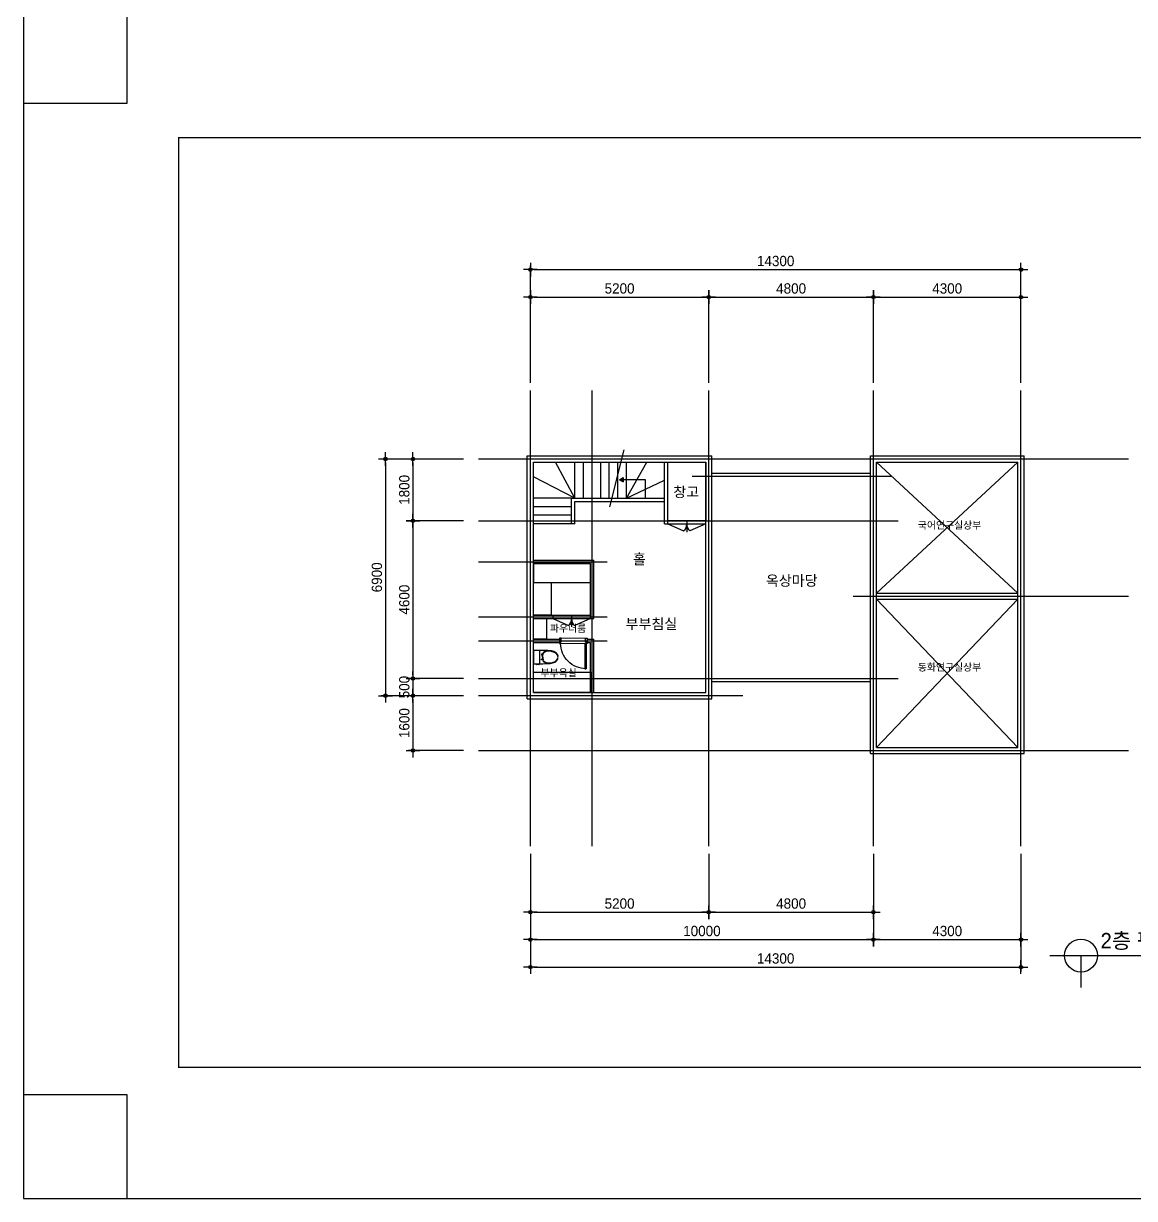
# Model space of a CAD drawing. Header units: millimetres. Extents: x 2237537 to 2823092, y 532110 to 734861.
# Drawn here: x 2514762 to 2547146, y 664947 to 699204 of the extents above; entities that cross this region are included whole.
import ezdxf
from ezdxf.enums import TextEntityAlignment as Align
from ezdxf.lldxf.tags import DXFTag

# ---------------------------------------------------------------- set-up
doc = ezdxf.new("R2010")
doc.units = ezdxf.units.MM
doc.header["$LTSCALE"] = 300
doc.header["$MEASUREMENT"] = 0
doc.layers.get('0').update_dxf_attribs({"lineweight": 0})
for name, color, linetype in [('2', 2, 'Continuous'), ('3', 3, 'Continuous'), ('6', 6, 'Continuous'), ("A'_CWAL", 2, 'Continuous'), ('CEN', 1, 'CEN'), ('DIM', 7, 'Continuous'), ('FORM', 4, 'Continuous'), ('TOILET', 6, 'Continuous'), ('WID', 4, 'Continuous')]:
    doc.layers.add(name, color=color, linetype=linetype)
doc.layers.add('타이틀글자', color=7, linetype='Continuous', lineweight=13)
doc.styles.add('울릉도', font='Expo M.ttf')
doc.styles.add('휴먼세엑스포', font='Dotum.ttf')
tags = doc.linetypes.add('CEN', pattern=[62, 60, -1, 0, -1]).pattern_tags.tags
tags[10:11] = [DXFTag(74, 4), DXFTag(75, 0), DXFTag(340, '0'), DXFTag(46, 1.0), DXFTag(50, 0.0), DXFTag(44, 0.0), DXFTag(45, 0.0)]
tags[8:9] = [DXFTag(74, 4), DXFTag(75, 0), DXFTag(340, '0'), DXFTag(46, 1.0), DXFTag(50, 0.0), DXFTag(44, 0.0), DXFTag(45, 0.0)]
tags[6:7] = [DXFTag(74, 4), DXFTag(75, 0), DXFTag(340, '0'), DXFTag(46, 1.0), DXFTag(50, 0.0), DXFTag(44, 0.0), DXFTag(45, 0.0)]
tags[4:5] = [DXFTag(74, 4), DXFTag(75, 0), DXFTag(340, '0'), DXFTag(46, 1.0), DXFTag(50, 0.0), DXFTag(44, 0.0), DXFTag(45, 0.0)]
doc.dimstyles.new('CPDIM1', dxfattribs={"dimtxt": 3, "dimasz": 1, "dimexe": 1.25, "dimexo": 1, "dimgap": 1, "dimtad": 1, "dimdec": 0, "dimzin": 1, "dimdsep": 46, "dimtxsty": '휴먼세엑스포', "dimblk1": 'Z_DOT', "dimblk2": 'Z_DOT', "dimsah": 1, "dimcen": 2.5, "dimadec": 0, "dimazin": 0, "dimtfac": 1, "dimtdec": 0, "dimtix": 1, "dimtmove": 2, "dimatfit": 3, "dimldrblk": 'Z_DOT', "dimfxl": 1, "dimtolj": 1, "dimtzin": 1, "dimarcsym": 0})

# ---------------------------------------------------------------- blocks, each defined once
blk = doc.blocks.new('Z_DOT')
at = {"layer": 'DIM', "color": 7}
for p, q in [((-2, 0), (2, 0)), ((0, -2), (0, 2))]:
    blk.add_line(p, q, dxfattribs=at)
for radius in [0.5, 0.25]:
    blk.add_circle((0, 0), radius, dxfattribs=at)
blk = doc.blocks.new('*D298')
at = {"layer": 'DEFPOINTS', "color": 0}
for p in [(2534737, 691228), (2529537, 688628), (2534737, 688628)]:
    blk.add_point(p, dxfattribs=at)
at = {"layer": 'DIM', "color": 0, "lineweight": -2}
for p, q in [((2529537, 688728), (2529537, 691353)), ((2534737, 688728), (2534737, 691353)), ((2529637, 691228), (2534637, 691228))]:
    blk.add_line(p, q, dxfattribs=at)
at = {"layer": 'DIM', "color": 0, "lineweight": -2, "xscale": 100, "yscale": 100, "zscale": 100, "rotation": 180}
blk.add_blockref('Z_DOT', (2529537, 691228), dxfattribs=at)
at = {"layer": 'DIM', "color": 0, "lineweight": -2, "xscale": 100, "yscale": 100, "zscale": 100}
blk.add_blockref('Z_DOT', (2534737, 691228), dxfattribs=at)
at = {"layer": 'DIM', "color": 0, "insert": (2532137, 691478), "char_height": 300, "attachment_point": 5, "style": '휴먼세엑스포'}
blk.add_mtext('\\A1;5200', dxfattribs=at)
blk = doc.blocks.new('*D299')
at = {"layer": 'DEFPOINTS', "color": 0}
for p in [(2543837, 692028), (2529537, 688628), (2543837, 688628)]:
    blk.add_point(p, dxfattribs=at)
at = {"layer": 'DIM', "color": 0, "lineweight": -2}
for p, q in [((2529537, 688728), (2529537, 692153)), ((2529637, 692028), (2543737, 692028)), ((2543837, 688728), (2543837, 692153))]:
    blk.add_line(p, q, dxfattribs=at)
at = {"layer": 'DIM', "color": 0, "lineweight": -2, "xscale": 100, "yscale": 100, "zscale": 100, "rotation": 180}
blk.add_blockref('Z_DOT', (2529537, 692028), dxfattribs=at)
at = {"layer": 'DIM', "color": 0, "lineweight": -2, "xscale": 100, "yscale": 100, "zscale": 100}
blk.add_blockref('Z_DOT', (2543837, 692028), dxfattribs=at)
at = {"layer": 'DIM', "color": 0, "insert": (2536687, 692278), "char_height": 300, "attachment_point": 5, "style": '휴먼세엑스포'}
blk.add_mtext('\\A1;14300', dxfattribs=at)
blk = doc.blocks.new('*D300')
at = {"layer": 'DEFPOINTS', "color": 0}
for p in [(2527684, 686507), (2525313, 679607), (2527684, 679607)]:
    blk.add_point(p, dxfattribs=at)
at = {"layer": 'DIM', "color": 0, "lineweight": -2}
for p, q in [((2527584, 686507), (2525188, 686507)), ((2525313, 686407), (2525313, 679707)), ((2527584, 679607), (2525188, 679607))]:
    blk.add_line(p, q, dxfattribs=at)
at = {"layer": 'DIM', "color": 0, "lineweight": -2, "xscale": 100, "yscale": 100, "zscale": 100}
for p, rotation in [((2525313, 686507), 90), ((2525313, 679607), 270)]:
    blk.add_blockref('Z_DOT', p, dxfattribs=dict(at, rotation=rotation))
at = {"layer": 'DIM', "color": 0, "insert": (2525063, 683057), "char_height": 300, "attachment_point": 5, "rotation": 90, "style": '휴먼세엑스포'}
blk.add_mtext('\\A1;6900', dxfattribs=at)
blk = doc.blocks.new('*D301')
at = {"layer": 'DEFPOINTS', "color": 0}
for p in [(2527684, 686507), (2526113, 684707), (2527684, 684707)]:
    blk.add_point(p, dxfattribs=at)
at = {"layer": 'DIM', "color": 0, "lineweight": -2}
for p, q in [((2527584, 686507), (2525988, 686507)), ((2526113, 686407), (2526113, 684807)), ((2527584, 684707), (2525988, 684707))]:
    blk.add_line(p, q, dxfattribs=at)
at = {"layer": 'DIM', "color": 0, "lineweight": -2, "xscale": 100, "yscale": 100, "zscale": 100}
for p, rotation in [((2526113, 686507), 90), ((2526113, 684707), 270)]:
    blk.add_blockref('Z_DOT', p, dxfattribs=dict(at, rotation=rotation))
at = {"layer": 'DIM', "color": 0, "insert": (2525863, 685607), "char_height": 300, "attachment_point": 5, "rotation": 90, "style": '휴먼세엑스포'}
blk.add_mtext('\\A1;1800', dxfattribs=at)
blk = doc.blocks.new('*D302')
at = {"layer": 'DEFPOINTS', "color": 0}
for p in [(2543837, 691228), (2539537, 688628), (2543837, 688628)]:
    blk.add_point(p, dxfattribs=at)
at = {"layer": 'DIM', "color": 0, "lineweight": -2}
for p, q in [((2539537, 688728), (2539537, 691353)), ((2543837, 688728), (2543837, 691353)), ((2539637, 691228), (2543737, 691228))]:
    blk.add_line(p, q, dxfattribs=at)
at = {"layer": 'DIM', "color": 0, "lineweight": -2, "xscale": 100, "yscale": 100, "zscale": 100, "rotation": 180}
blk.add_blockref('Z_DOT', (2539537, 691228), dxfattribs=at)
at = {"layer": 'DIM', "color": 0, "lineweight": -2, "xscale": 100, "yscale": 100, "zscale": 100}
blk.add_blockref('Z_DOT', (2543837, 691228), dxfattribs=at)
at = {"layer": 'DIM', "color": 0, "insert": (2541687, 691478), "char_height": 300, "attachment_point": 5, "style": '휴먼세엑스포'}
blk.add_mtext('\\A1;4300', dxfattribs=at)
blk = doc.blocks.new('*D303')
at = {"layer": 'DEFPOINTS', "color": 0}
for p in [(2527684, 684707), (2526113, 680107), (2527684, 680107)]:
    blk.add_point(p, dxfattribs=at)
at = {"layer": 'DIM', "color": 0, "lineweight": -2}
for p, q in [((2527584, 684707), (2525988, 684707)), ((2526113, 684607), (2526113, 680207)), ((2527584, 680107), (2525988, 680107))]:
    blk.add_line(p, q, dxfattribs=at)
at = {"layer": 'DIM', "color": 0, "lineweight": -2, "xscale": 100, "yscale": 100, "zscale": 100}
for p, rotation in [((2526113, 684707), 90), ((2526113, 680107), 270)]:
    blk.add_blockref('Z_DOT', p, dxfattribs=dict(at, rotation=rotation))
at = {"layer": 'DIM', "color": 0, "insert": (2525863, 682407), "char_height": 300, "attachment_point": 5, "rotation": 90, "style": '휴먼세엑스포'}
blk.add_mtext('\\A1;4600', dxfattribs=at)
blk = doc.blocks.new('*D304')
at = {"layer": 'DEFPOINTS', "color": 0}
for p in [(2527684, 680107), (2526113, 679607), (2527684, 679607)]:
    blk.add_point(p, dxfattribs=at)
at = {"layer": 'DIM', "color": 0, "lineweight": -2}
for p, q in [((2527584, 680107), (2525988, 680107)), ((2526113, 680207), (2526113, 680307)), ((2526113, 680107), (2526113, 679607)), ((2527584, 679607), (2525988, 679607)), ((2526113, 679507), (2526113, 679407))]:
    blk.add_line(p, q, dxfattribs=at)
at = {"layer": 'DIM', "color": 0, "lineweight": -2, "xscale": 100, "yscale": 100, "zscale": 100}
for p, rotation in [((2526113, 680107), 270), ((2526113, 679607), 90)]:
    blk.add_blockref('Z_DOT', p, dxfattribs=dict(at, rotation=rotation))
at = {"layer": 'DIM', "color": 0, "insert": (2525863, 679857), "char_height": 300, "attachment_point": 5, "rotation": 90, "style": '휴먼세엑스포'}
blk.add_mtext('\\A1;500', dxfattribs=at)
blk = doc.blocks.new('*D305')
at = {"layer": 'DEFPOINTS', "color": 0}
for p in [(2527684, 679607), (2526113, 678007), (2527684, 678007)]:
    blk.add_point(p, dxfattribs=at)
at = {"layer": 'DIM', "color": 0, "lineweight": -2}
for p, q in [((2527584, 679607), (2525988, 679607)), ((2526113, 679507), (2526113, 678107)), ((2527584, 678007), (2525988, 678007))]:
    blk.add_line(p, q, dxfattribs=at)
at = {"layer": 'DIM', "color": 0, "lineweight": -2, "xscale": 100, "yscale": 100, "zscale": 100}
for p, rotation in [((2526113, 679607), 90), ((2526113, 678007), 270)]:
    blk.add_blockref('Z_DOT', p, dxfattribs=dict(at, rotation=rotation))
at = {"layer": 'DIM', "color": 0, "insert": (2525863, 678807), "char_height": 300, "attachment_point": 5, "rotation": 90, "style": '휴먼세엑스포'}
blk.add_mtext('\\A1;1600', dxfattribs=at)
blk = doc.blocks.new('*D309')
at = {"layer": 'DEFPOINTS', "color": 0}
for p in [(2529537, 675094), (2539537, 675094), (2539537, 672494)]:
    blk.add_point(p, dxfattribs=at)
at = {"layer": 'DIM', "color": 0, "lineweight": -2}
for p, q in [((2529537, 674994), (2529537, 672369)), ((2539537, 674994), (2539537, 672369)), ((2529637, 672494), (2539437, 672494))]:
    blk.add_line(p, q, dxfattribs=at)
at = {"layer": 'DIM', "color": 0, "lineweight": -2, "xscale": 100, "yscale": 100, "zscale": 100, "rotation": 180}
blk.add_blockref('Z_DOT', (2529537, 672494), dxfattribs=at)
at = {"layer": 'DIM', "color": 0, "lineweight": -2, "xscale": 100, "yscale": 100, "zscale": 100}
blk.add_blockref('Z_DOT', (2539537, 672494), dxfattribs=at)
at = {"layer": 'DIM', "color": 0, "insert": (2534537, 672744), "char_height": 300, "attachment_point": 5, "style": '휴먼세엑스포'}
blk.add_mtext('\\A1;10000', dxfattribs=at)
blk = doc.blocks.new('*D310')
at = {"layer": 'DEFPOINTS', "color": 0}
for p in [(2529537, 675094), (2543837, 675094), (2543837, 671694)]:
    blk.add_point(p, dxfattribs=at)
at = {"layer": 'DIM', "color": 0, "lineweight": -2}
for p, q in [((2529537, 674994), (2529537, 671569)), ((2543837, 674994), (2543837, 671569)), ((2529637, 671694), (2543737, 671694))]:
    blk.add_line(p, q, dxfattribs=at)
at = {"layer": 'DIM', "color": 0, "lineweight": -2, "xscale": 100, "yscale": 100, "zscale": 100, "rotation": 180}
blk.add_blockref('Z_DOT', (2529537, 671694), dxfattribs=at)
at = {"layer": 'DIM', "color": 0, "lineweight": -2, "xscale": 100, "yscale": 100, "zscale": 100}
blk.add_blockref('Z_DOT', (2543837, 671694), dxfattribs=at)
at = {"layer": 'DIM', "color": 0, "insert": (2536687, 671944), "char_height": 300, "attachment_point": 5, "style": '휴먼세엑스포'}
blk.add_mtext('\\A1;14300', dxfattribs=at)
blk = doc.blocks.new('*D311')
at = {"layer": 'DEFPOINTS', "color": 0}
for p in [(2539537, 675094), (2543837, 675094), (2543837, 672494)]:
    blk.add_point(p, dxfattribs=at)
at = {"layer": 'DIM', "color": 0, "lineweight": -2}
for p, q in [((2539537, 674994), (2539537, 672369)), ((2543837, 674994), (2543837, 672369)), ((2539637, 672494), (2543737, 672494))]:
    blk.add_line(p, q, dxfattribs=at)
at = {"layer": 'DIM', "color": 0, "lineweight": -2, "xscale": 100, "yscale": 100, "zscale": 100, "rotation": 180}
blk.add_blockref('Z_DOT', (2539537, 672494), dxfattribs=at)
at = {"layer": 'DIM', "color": 0, "lineweight": -2, "xscale": 100, "yscale": 100, "zscale": 100}
blk.add_blockref('Z_DOT', (2543837, 672494), dxfattribs=at)
at = {"layer": 'DIM', "color": 0, "insert": (2541687, 672744), "char_height": 300, "attachment_point": 5, "style": '휴먼세엑스포'}
blk.add_mtext('\\A1;4300', dxfattribs=at)
blk = doc.blocks.new('*D312')
at = {"layer": 'DEFPOINTS', "color": 0}
for p in [(2529537, 675094), (2534737, 675094), (2534737, 673294)]:
    blk.add_point(p, dxfattribs=at)
at = {"layer": 'DIM', "color": 0, "lineweight": -2}
for p, q in [((2529537, 674994), (2529537, 673169)), ((2534737, 674994), (2534737, 673169)), ((2529637, 673294), (2534637, 673294))]:
    blk.add_line(p, q, dxfattribs=at)
at = {"layer": 'DIM', "color": 0, "lineweight": -2, "xscale": 100, "yscale": 100, "zscale": 100, "rotation": 180}
blk.add_blockref('Z_DOT', (2529537, 673294), dxfattribs=at)
at = {"layer": 'DIM', "color": 0, "lineweight": -2, "xscale": 100, "yscale": 100, "zscale": 100}
blk.add_blockref('Z_DOT', (2534737, 673294), dxfattribs=at)
at = {"layer": 'DIM', "color": 0, "insert": (2532137, 673544), "char_height": 300, "attachment_point": 5, "style": '휴먼세엑스포'}
blk.add_mtext('\\A1;5200', dxfattribs=at)
blk = doc.blocks.new('*D313')
at = {"layer": 'DEFPOINTS', "color": 0}
for p in [(2534737, 675094), (2539537, 675094), (2539537, 673294)]:
    blk.add_point(p, dxfattribs=at)
at = {"layer": 'DIM', "color": 0, "lineweight": -2}
for p, q in [((2534737, 674994), (2534737, 673169)), ((2539537, 674994), (2539537, 673169)), ((2534837, 673294), (2539437, 673294))]:
    blk.add_line(p, q, dxfattribs=at)
at = {"layer": 'DIM', "color": 0, "lineweight": -2, "xscale": 100, "yscale": 100, "zscale": 100, "rotation": 180}
blk.add_blockref('Z_DOT', (2534737, 673294), dxfattribs=at)
at = {"layer": 'DIM', "color": 0, "lineweight": -2, "xscale": 100, "yscale": 100, "zscale": 100}
blk.add_blockref('Z_DOT', (2539537, 673294), dxfattribs=at)
at = {"layer": 'DIM', "color": 0, "insert": (2537137, 673544), "char_height": 300, "attachment_point": 5, "style": '휴먼세엑스포'}
blk.add_mtext('\\A1;4800', dxfattribs=at)
blk = doc.blocks.new('*D314')
at = {"layer": 'DEFPOINTS', "color": 0}
for p in [(2539537, 691228), (2534737, 688628), (2539537, 688628)]:
    blk.add_point(p, dxfattribs=at)
at = {"layer": 'DIM', "color": 0, "lineweight": -2}
for p, q in [((2534737, 688728), (2534737, 691353)), ((2539537, 688728), (2539537, 691353)), ((2534837, 691228), (2539437, 691228))]:
    blk.add_line(p, q, dxfattribs=at)
at = {"layer": 'DIM', "color": 0, "lineweight": -2, "xscale": 100, "yscale": 100, "zscale": 100, "rotation": 180}
blk.add_blockref('Z_DOT', (2534737, 691228), dxfattribs=at)
at = {"layer": 'DIM', "color": 0, "lineweight": -2, "xscale": 100, "yscale": 100, "zscale": 100}
blk.add_blockref('Z_DOT', (2539537, 691228), dxfattribs=at)
at = {"layer": 'DIM', "color": 0, "insert": (2537137, 691478), "char_height": 300, "attachment_point": 5, "style": '휴먼세엑스포'}
blk.add_mtext('\\A1;4800', dxfattribs=at)
blk = doc.blocks.new('FORM')
at = {"layer": 'FORM', "flags": 128}
blk.add_lwpolyline([(162564, 26543), (159542, 26543), (159542, 23521), (162564, 23521), (162564, 58478), (159542, 58478), (159542, 55456), (162564, 55456), (162564, 58478), (115719, 58478), (115719, 55456), (118742, 55456), (118742, 58478), (115719, 58478), (115719, 23521), (118742, 23521), (118742, 26543), (115719, 26543), (115719, 23521), (162564, 23521)], dxfattribs=at)
at = {"layer": 'FORM', "const_width": 37.8}
blk.add_lwpolyline([(120245, 27347), (120245, 54452), (159038, 54452), (159038, 27347)], close=True, dxfattribs=at)

msp = doc.modelspace()

# ---------------------------------------------------------------- hatches: boundary and pattern name
at = {"layer": 'WID'}
h = msp.add_hatch(color=256, dxfattribs=at)
h.paths.add_polyline_path([(2532130, 685902), (2532244.3, 685902), (2532244.3, 685837.9)])
h.paths.add_polyline_path([(2532244.3, 685966), (2532244.3, 685902), (2532130, 685902)])

# ---------------------------------------------------------------- linework, layer by layer
at = {"ltscale": 10000}
for p, q in [((2530389.6, 681282.4), (2530389.6, 681132.4)), ((2530419.6, 681132.4), (2531159.6, 681132.4)), ((2531144.6, 681282.4), (2530434.6, 681282.4))]:
    msp.add_line(p, q, dxfattribs=at)
at = {"layer": '2'}
for p, q in [((2544675.2, 672028), (2551795, 672028)), ((2545586.8, 672028), (2545586.8, 671096.4))]:
    msp.add_line(p, q, dxfattribs=at)
msp.add_circle((2545586.8, 672028), 479.1, dxfattribs=at)
at = {"layer": '3'}
msp.add_line((2530389.6, 681282.4), (2530389.6, 681182.4), dxfattribs=at)
at = {"layer": '6'}
for p, q in [((2530836.6, 685367.4), (2530273, 686417.4)), ((2530836.6, 685367.4), (2530836.6, 686417.4)), ((2531086.6, 685367.4), (2531086.6, 686417.4)), ((2531336.6, 685367.4), (2531336.6, 686417.4)), ((2531586.6, 685367.4), (2531586.6, 686417.4)), ((2531836.6, 685367.4), (2531836.6, 686417.4)), ((2532086.6, 685367.4), (2532086.6, 686417.4)), ((2532336.6, 685367.4), (2532336.6, 686417.4)), ((2532336.6, 685367.4), (2532931, 686417.4)), ((2530836.6, 685367.4), (2529626.6, 685984.6)), ((2532336.6, 685367.4), (2533446.6, 685886)), ((2530736.6, 685367.4), (2529626.6, 685367.4)), ((2530736.6, 685117.4), (2529626.6, 685117.4)), ((2530736.6, 684867.4), (2529626.6, 684867.4)), ((2530736.6, 684617.4), (2529626.6, 684617.4)), ((2533546.6, 684717.4), (2534646.6, 684717.4)), ((2533546.6, 684617.4), (2534004.3, 684413.2)), ((2533546.6, 684617.4), (2534646.6, 684617.4)), ((2534096.6, 684717.4), (2534096.6, 684372)), ((2534646.6, 684617.4), (2534188.9, 684413.2)), ((2530186.6, 681957.4), (2531286.6, 681957.4)), ((2530186.6, 681857.4), (2531286.6, 681857.4)), ((2530186.6, 681857.4), (2530644.3, 681653.2)), ((2530736.6, 681957.4), (2530736.6, 681612)), ((2531286.6, 681857.4), (2530828.9, 681653.2))]:
    msp.add_line(p, q, dxfattribs=at)
for points in [[(2531286.6, 683457.4), (2529626.6, 683457.4), (2529626.6, 682907), (2531286.6, 682907)], [(2529626.6, 682907), (2530145, 682907), (2530145, 681957.4), (2529626.6, 681957.4)], [(2529626.6, 681857.4), (2530003, 681857.4), (2530003, 681257.4), (2529626.6, 681257.4)], [(2531286.6, 679697.4), (2529626.6, 679697.4), (2529626.6, 680296), (2531286.6, 680296)]]:
    msp.add_lwpolyline(points, close=True, dxfattribs=at)
for centre, start, end in [((2533850.4, 684605.7), 308.63458, 2.72927), ((2534342.7, 684605.7), 177.27073, 231.36542), ((2530490.4, 681845.7), 308.63458, 2.72927), ((2530982.7, 681845.7), 177.27073, 231.36542)]:
    msp.add_arc(centre, 246.4, start, end, dxfattribs=at)
at = {"layer": "A'_CWAL"}
for p, q in [((2529446.6, 686597.4), (2534826.6, 686597.4)), ((2529446.6, 679517.4), (2529446.6, 686597.4)), ((2534826.6, 679517.4), (2534826.6, 686597.4)), ((2539446.6, 677917.4), (2539446.6, 686597.4)), ((2539446.6, 686597.4), (2543926.6, 686597.4)), ((2543926.6, 677917.4), (2543926.6, 686597.4)), ((2529626.6, 686417.4), (2534646.6, 686417.4)), ((2529626.6, 679697.4), (2529626.6, 686417.4)), ((2529626.6, 686417.4), (2534646.6, 686417.4)), ((2533446.6, 684617.4), (2533446.6, 686417.4)), ((2533546.6, 684617.4), (2533546.6, 686417.4)), ((2534646.6, 679697.4), (2534646.6, 686417.4)), ((2534646.6, 686417.4), (2534646.6, 684717.4)), ((2539626.6, 678097.4), (2539626.6, 686417.4)), ((2539626.6, 686417.4), (2543746.6, 686417.4)), ((2543746.6, 678097.4), (2543746.6, 686417.4)), ((2530736.6, 684617.4), (2530736.6, 685367.4)), ((2530736.6, 685367.4), (2533446.6, 685367.4)), ((2530836.6, 684617.4), (2530836.6, 685267.4)), ((2530836.6, 685267.4), (2533446.6, 685267.4)), ((2532236.6, 685367.4), (2532336.6, 685367.4)), ((2530836.6, 684617.4), (2530736.6, 684617.4)), ((2533446.6, 684617.4), (2533546.6, 684617.4)), ((2529626.6, 683557.4), (2531386.6, 683557.4)), ((2529626.6, 683457.4), (2531286.6, 683457.4)), ((2531286.6, 681857.4), (2531286.6, 683457.4)), ((2531386.6, 681857.4), (2531386.6, 683557.4)), ((2539626.6, 682597.4), (2543746.6, 682597.4)), ((2539626.6, 682417.4), (2543746.6, 682417.4)), ((2529626.6, 681957.4), (2530186.6, 681957.4)), ((2529626.6, 681857.4), (2530186.6, 681857.4)), ((2530186.6, 681957.4), (2530186.6, 681857.4)), ((2531286.6, 681857.4), (2531386.6, 681857.4)), ((2529626.6, 681257.4), (2530389.6, 681257.4)), ((2529626.6, 681157.4), (2530389.6, 681157.4)), ((2531189.6, 681257.4), (2531386.6, 681257.4)), ((2531189.6, 681157.4), (2531286.6, 681157.4)), ((2531286.6, 679697.4), (2531286.6, 681157.4)), ((2531386.6, 679697.4), (2531386.6, 681257.4)), ((2529626.6, 679697.4), (2534646.6, 679697.4)), ((2529446.6, 679517.4), (2534826.6, 679517.4)), ((2539626.6, 678097.4), (2543746.6, 678097.4)), ((2539446.6, 677917.4), (2543926.6, 677917.4))]:
    msp.add_line(p, q, dxfattribs=at)
at = {"layer": 'CEN'}
for p, q in [((2529536.6, 675222.3), (2529536.6, 688499.6)), ((2531336.6, 675222.3), (2531336.6, 688499.6)), ((2534736.6, 675222.3), (2534736.6, 688499.6)), ((2539536.6, 675222.3), (2539536.6, 688499.6)), ((2543836.6, 675222.3), (2543836.6, 688499.6)), ((2528027.4, 686507.4), (2546974.6, 686507.4)), ((2539626.6, 686417.4), (2543746.6, 682597.4)), ((2539626.6, 682597.4), (2543746.6, 686417.4)), ((2534251.1, 686007.4), (2540078.8, 686007.4)), ((2528027.4, 684707.4), (2540254.4, 684707.4)), ((2528027.4, 683507.4), (2531772, 683507.4)), ((2538947.2, 682507.4), (2546974.6, 682507.4)), ((2539626.6, 682417.4), (2543746.6, 678097.4)), ((2539626.6, 678097.4), (2543746.6, 682417.4)), ((2528027.4, 681907.4), (2531772, 681907.4)), ((2528027.4, 681207.4), (2531772, 681207.4)), ((2528027.4, 680107.4), (2540254.4, 680107.4)), ((2528027.4, 679607.4), (2535728.5, 679607.4)), ((2528027.4, 678007.4), (2546974.6, 678007.4))]:
    msp.add_line(p, q, dxfattribs=at)
at = {"layer": 'TOILET', "ltscale": 20}
for p, q in [((2529911.7, 680803), (2529857.6, 680803)), ((2529861.6, 680812), (2529861.6, 680794)), ((2529907.6, 680814), (2529863.6, 680814)), ((2529891.6, 680792), (2529863.6, 680792)), ((2529907.6, 680795.5), (2529886.6, 680795.5)), ((2529891.6, 680782), (2529891.6, 680793)), ((2529891.6, 680733), (2529891.6, 680778)), ((2529891.6, 680733), (2529891.6, 680688)), ((2529897.6, 680795), (2529893.6, 680795)), ((2529896.6, 680780), (2529893.6, 680780)), ((2529898.6, 680782), (2529898.6, 680829)), ((2529909.6, 680797.5), (2529909.6, 680812)), ((2529913.1, 680842), (2529913.1, 680858)), ((2529717, 680538), (2529717, 680522.4)), ((2529786.2, 680512.4), (2529727, 680512.4)), ((2529796.2, 680538), (2529796.2, 680522.4)), ((2529911.7, 680663), (2529857.6, 680663)), ((2529861.6, 680654), (2529861.6, 680672)), ((2529891.6, 680674), (2529863.6, 680674)), ((2529907.6, 680652), (2529863.6, 680652)), ((2529907.6, 680670.5), (2529886.6, 680670.5)), ((2529891.6, 680684), (2529891.6, 680673)), ((2529896.6, 680686), (2529893.6, 680686)), ((2529897.6, 680671), (2529893.6, 680671)), ((2529898.6, 680684), (2529898.6, 680637)), ((2529909.6, 680668.5), (2529909.6, 680654)), ((2529913.1, 680624), (2529913.1, 680608))]:
    msp.add_line(p, q, dxfattribs=at)
for points in [[(2530070.1, 680918, 0.0180711), (2530019.3, 680922.3, 0.0119651), (2529780.1, 680928), (2529646.4, 680928, 0.4142136), (2529626.6, 680908.2), (2529626.6, 680733), (2529626.6, 680557.8, 0.4142136), (2529646.4, 680538), (2529780.1, 680538, 0.0119651), (2530019.3, 680543.7, 0.0180711), (2530070.1, 680548, 0.0180711)], [(2529793.7, 680538, 0.4036498), (2529813.6, 680557.3, 0.0083708), (2529816.6, 680733, 0.0083708), (2529813.6, 680908.7, 0.4036498), (2529793.7, 680928)], [(2529900.6, 680815.6, -0.2891997), (2529901.2, 680816.7, -0.2891997)], [(2530062.6, 680917.8, -0.037987), (2530167, 680898.5, -0.1094725), (2530301.6, 680829, -0.1259179), (2530337.9, 680778.8)], [(2530062.6, 680548.2, 0.037987), (2530167, 680567.5, 0.1094725), (2530301.6, 680637, 0.1259179), (2530337.9, 680687.2)]]:
    msp.add_lwpolyline(points, format="xyb", dxfattribs=at)
for points in [[(2529900.6, 680733), (2529900.6, 680795.5)], [(2529900.6, 680733), (2529900.6, 680670.5)]]:
    msp.add_lwpolyline(points, dxfattribs=at)
for centre, radius in [((2529876.6, 680803), 12.5), ((2529876.6, 680803), 8), ((2529876.6, 680803), 8), ((2529876.6, 680663), 12.5), ((2529876.6, 680663), 8), ((2529876.6, 680663), 8)]:
    msp.add_circle(centre, radius, dxfattribs=at)
for centre, radius, start, end in [((2529863.6, 680812), 2, 90, 180), ((2529863.6, 680794), 2, 180, 270), ((2529893.6, 680793), 2, 90, 180), ((2529893.6, 680782), 2, 180, 270), ((2529893.6, 680778), 2, 90, 180), ((2529896.6, 680782), 2, 270, 0), ((2530072.5, 680672.8), 233.7, 91.01052, 138.06649), ((2529907.6, 680812), 2, 0, 90), ((2529907.6, 680797.5), 2, 270, 0), ((2530073.3, 680674.3), 243.7, 89.45439, 131.08418), ((2530065.9, 680382.1), 524.4, 77.71675, 89.72923), ((2530079.3, 680506.9), 411.1, 69.67462, 90.51357), ((2530127, 680663), 237, 28.21482, 77.70736), ((2530124.6, 680659.2), 252.8, 39.46776, 67.31737), ((2530215.3, 680731.4), 136.9, 25.83899, 40.25841), ((2530318.2, 680787.2), 21.4, 325.16069, 352.1966), ((2530233.6, 680733.8), 110.2, 359.59516, 21.97344), ((2530233.6, 680732.2), 110.2, 338.02656, 0.40484), ((2530328.4, 680786.2), 11.2, 350.36362, 25.83899), ((2529727, 680522.4), 10, 180, 270), ((2529786.2, 680522.4), 10, 270, 0), ((2529863.6, 680672), 2, 90, 180), ((2529863.6, 680654), 2, 180, 270), ((2529893.6, 680688), 2, 180, 270), ((2529893.6, 680684), 2, 90, 180), ((2529893.6, 680673), 2, 180, 270), ((2529896.6, 680684), 2, 0, 90), ((2530072.5, 680793.2), 233.7, 221.93351, 268.98948), ((2529907.6, 680668.5), 2, 0, 90), ((2529907.6, 680654), 2, 270, 0), ((2530073.3, 680791.7), 243.7, 228.91582, 270.54561), ((2530065.9, 681083.9), 524.4, 270.27077, 282.28325), ((2530079.3, 680959.1), 411.1, 269.48643, 290.32538), ((2530127, 680803), 237, 282.29264, 331.78518), ((2530124.6, 680806.8), 252.8, 292.68263, 320.53224), ((2530215.3, 680734.6), 136.9, 319.74159, 334.16101), ((2530318.2, 680678.8), 21.4, 7.8034, 34.83931), ((2530328.4, 680679.8), 11.2, 334.16101, 9.63638)]:
    msp.add_arc(centre, radius, start, end, dxfattribs=at)
at = {"layer": 'WID'}
for p, q in [((2531852, 685117.4), (2532267, 686773)), ((2532130, 685902), (2532244.3, 685966)), ((2532891.6, 685902), (2532130, 685902)), ((2532130, 685902), (2532244.3, 685837.9)), ((2532244.3, 685966), (2532244.3, 685837.9)), ((2532891.6, 685367.4), (2532891.6, 685902)), ((2534826.6, 686097.4), (2539446.6, 686097.4)), ((2534826.6, 680017.4), (2539446.6, 680017.4))]:
    msp.add_line(p, q, dxfattribs=at)
for points in [[(2530389.6, 681132.4), (2530419.6, 681132.4), (2530419.6, 681172.4), (2530434.6, 681172.4), (2530434.6, 681227.4), (2530434.6, 681282.4), (2530389.6, 681282.4)], [(2531189.6, 681132.4), (2531159.6, 681132.4), (2531159.6, 681172.4), (2531144.6, 681172.4), (2531144.6, 681227.4), (2531144.6, 681282.4), (2531189.6, 681282.4)]]:
    msp.add_lwpolyline(points, close=True, dxfattribs=at)
msp.add_lwpolyline([(2531159.6, 681132.4), (2531159.6, 680392.4, -0.4142136), (2530419.6, 681132.4, -0.4142136)], format="xyb", dxfattribs=at)
msp.add_lwpolyline([(2531159.6, 681132.4), (2531124.6, 681132.4), (2531124.6, 680392.4), (2531159.6, 680392.4)], dxfattribs=at)

# ---------------------------------------------------------------- block references
msp.add_blockref('FORM', (2399042.5, 641425.5))

# ---------------------------------------------------------------- texts
at = {"layer": '2', "style": '휴먼세엑스포'}
msp.add_text('2층 평면도(변경전)', height=450, dxfattribs=at).set_placement((2546157.6, 672464.1), align=Align.MIDDLE_LEFT)
at = {"layer": '타이틀글자', "style": '울릉도'}
for s, height, p in [('창고', 300, (2533704.6, 685396)), ('국어연구실상부', 210, (2540833, 684472)), ('홀', 300, (2532525, 683437)), ('옥상마당', 300, (2536403, 682812)), ('부부침실', 300, (2532312, 681549)), ('파우더룸', 210, (2530107.9, 681466)), ('부부욕실', 210, (2529833.9, 680167)), ('동화연구실상부', 210, (2540833, 680333))]:
    msp.add_text(s, height=height, dxfattribs=at).set_placement(p)

# ---------------------------------------------------------------- dimensions: what is measured, and where the dimension line sits
at = {"layer": 'DIM'}
for base, p1, p2, picture, middle in [((2543836.6, 692028), (2529536.6, 688628), (2543836.6, 688628), '*D299', (2536686.6, 692278.2)), ((2534736.6, 691228), (2529536.6, 688628), (2534736.6, 688628), '*D298', (2532136.6, 691478.2)), ((2539536.6, 691228), (2534736.6, 688628), (2539536.6, 688628), '*D314', (2537136.6, 691478.2)), ((2543836.6, 691228), (2539536.6, 688628), (2543836.6, 688628), '*D302', (2541686.6, 691478.2)), ((2539536.6, 672493.9), (2529536.6, 675093.9), (2539536.6, 675093.9), '*D309', (2534536.6, 672744.1)), ((2543836.6, 671693.9), (2529536.6, 675093.9), (2543836.6, 675093.9), '*D310', (2536686.6, 671944.1)), ((2534736.6, 673293.9), (2529536.6, 675093.9), (2534736.6, 675093.9), '*D312', (2532136.6, 673544.1)), ((2539536.6, 673293.9), (2534736.6, 675093.9), (2539536.6, 675093.9), '*D313', (2537136.6, 673544.1)), ((2543836.6, 672493.9), (2539536.6, 675093.9), (2543836.6, 675093.9), '*D311', (2541686.6, 672744.1))]:
    dim = msp.add_linear_dim(base=base, p1=p1, p2=p2, dimstyle='CPDIM1', override={"dimscale": 100}, dxfattribs=at)
    dim.commit()
    dim.dimension.update_dxf_attribs({"geometry": picture, "text_midpoint": middle})
for base, p1, p2, picture, middle in [((2525313.2, 679607.4), (2527684.1, 686507.4), (2527684.1, 679607.4), '*D300', (2525063, 683057.4)), ((2526113.2, 684707.4), (2527684.1, 686507.4), (2527684.1, 684707.4), '*D301', (2525863, 685607.4)), ((2526113.2, 680107.4), (2527684.1, 684707.4), (2527684.1, 680107.4), '*D303', (2525863, 682407.4)), ((2526113.2, 679607.4), (2527684.1, 680107.4), (2527684.1, 679607.4), '*D304', (2525863, 679857.4)), ((2526113.2, 678007.4), (2527684.1, 679607.4), (2527684.1, 678007.4), '*D305', (2525863, 678807.4))]:
    dim = msp.add_linear_dim(base=base, p1=p1, p2=p2, angle=90, dimstyle='CPDIM1', override={"dimscale": 100}, dxfattribs=at)
    dim.commit()
    dim.dimension.update_dxf_attribs({"geometry": picture, "text_midpoint": middle})

doc.saveas('drawing.dxf')
